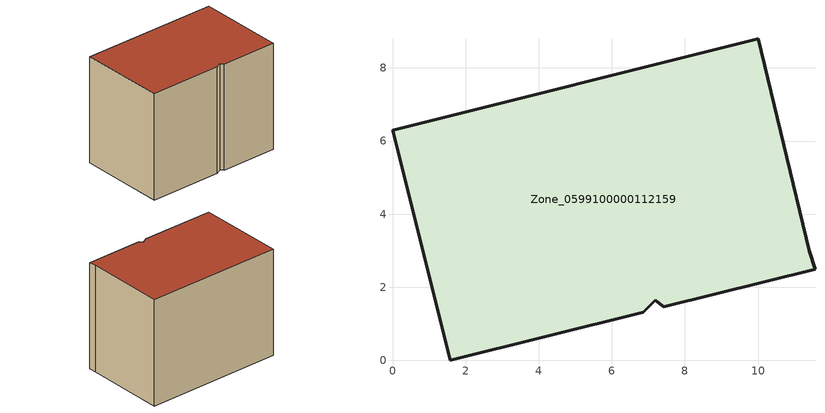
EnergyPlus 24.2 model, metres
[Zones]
Zone_0599100000112159
 floor ground (C_G): 0,6.3 10,8.8 11.41,3 11.56,2.5 7.42,1.46 7.19,1.65 6.86,1.32 1.57,0 z0
 wall outside (C_F): 10,8.8 0,6.3 1.57,0 6.86,1.32 7.19,1.65 7.42,1.46 11.56,2.5 11.41,3 10,8.8 z0:8
 roof outside (C_R): 11.41,3 10,8.8 0,6.3 1.57,0 6.86,1.32 7.19,1.65 7.42,1.46 11.56,2.5 z8
[BUILDING]
Pand.0599100000112159: North Axis=0; Terrain=City; Loads Convergence Tolerance Value=0.04; Temperature Convergence Tolerance Value=0.4; Solar Distribution=FullExterior; Maximum Number of Warmup Days=25; Minimum Number of Warmup Days=1
[Site:Location]
Rotterdam.The.Hague.AP_ZH_NLD Design_Conditions: Latitude=51.96; Longitude=4.45; Time Zone=1; Elevation=-4.5
[SITE:GROUNDTEMPERATURE:BUILDINGSURFACE]
18, 18, 18, 18, 18, 18, 18, 18, 18, 18, 18, 18
[MATERIAL] Thermal Absorptance=0.9; Solar Absorptance=0.7; Visible Absorptance=0.7
Name | Roughness | Thickness | Conductivity | Density | Specific Heat
G.TC.1965-1974 | MediumSmooth | 0.15 | 0.882353 | 540 | 1210
F.TC.1965-1974 | Rough | 0.3 | 0.697674 | 1920 | 840
R.TC.1965-1974 | MediumRough | 0.2 | 0.232558 | 1500 | 1000
[CONSTRUCTION]
C_G: G.TC.1965-1974
C_F: F.TC.1965-1974
C_R: R.TC.1965-1974
[ZONE]
Zone_0599100000112159: Type=1; Multiplier=1; Ceiling Height=Autocalculate; Volume=Autocalculate; Floor Area=autocalculate; Part of Total Floor Area=Yes
[ZONEINFILTRATION:DESIGNFLOWRATE]
Infil_Zone_0599100000112159: Zone or ZoneList or Space or SpaceList=Zone_0599100000112159; Schedule=AlwaysOn; Design Flow Rate Calculation Method=Flow/Area; Flow Rate per Floor Area=0.003; Constant Term Coefficient=1; Temperature Term Coefficient=0; Velocity Term Coefficient=0; Velocity Squared Term Coefficient=0
[HVACTEMPLATE:ZONE:IDEALLOADSAIRSYSTEM]
Zone_0599100000112159: Maximum Heating Supply Air Temperature=50; Minimum Cooling Supply Air Temperature=13; Maximum Heating Supply Air Humidity Ratio=0.0156; Minimum Cooling Supply Air Humidity Ratio=0.0077; Heating Limit=NoLimit; Cooling Limit=NoLimit; Dehumidification Control Type=ConstantSensibleHeatRatio; Cooling Sensible Heat Ratio=0.7; Dehumidification Setpoint=60; Humidification Control Type=None; Humidification Setpoint=30; Outdoor Air Method=None; Outdoor Air Flow Rate per Person=0.00944; Outdoor Air Flow Rate per Zone Floor Area=0; Outdoor Air Flow Rate per Zone=0; Demand Controlled Ventilation Type=None; Outdoor Air Economizer Type=NoEconomizer; Heat Recovery Type=None; Sensible Heat Recovery Effectiveness=0.7; Latent Heat Recovery Effectiveness=0.65
[ZONECONTROL:THERMOSTAT]
ThermostatControl_Zone_0599100000112159: Zone or ZoneList=Zone_0599100000112159; Control Type Schedule=DualSetpointControlType; Control 1=Thermostat_Zone_0599100000112159; Temperature Difference Between Cutout And Setpoint=0
[THERMOSTATSETPOINT:DUALSETPOINT]
Thermostat_Zone_0599100000112159: Heating Setpoint Temperature Schedule=HeatingSetpoint_Zone_0599100000112159; Cooling Setpoint Temperature Schedule=CoolingSetpoint_Zone_0599100000112159
[SCHEDULE:COMPACT]
HeatingSetpoint_Zone_0599100000112159: Through: 12/31, For: AllDays, Until: 24:00, 21
CoolingSetpoint_Zone_0599100000112159: Through: 12/31, For: AllDays, Until: 24:00, 24
DualSetpointControlType: Through: 12/31, For: AllDays, Until: 24:00, 4
AlwaysOn: Through: 12/31, For: AllDays, Until: 24:00, 1
